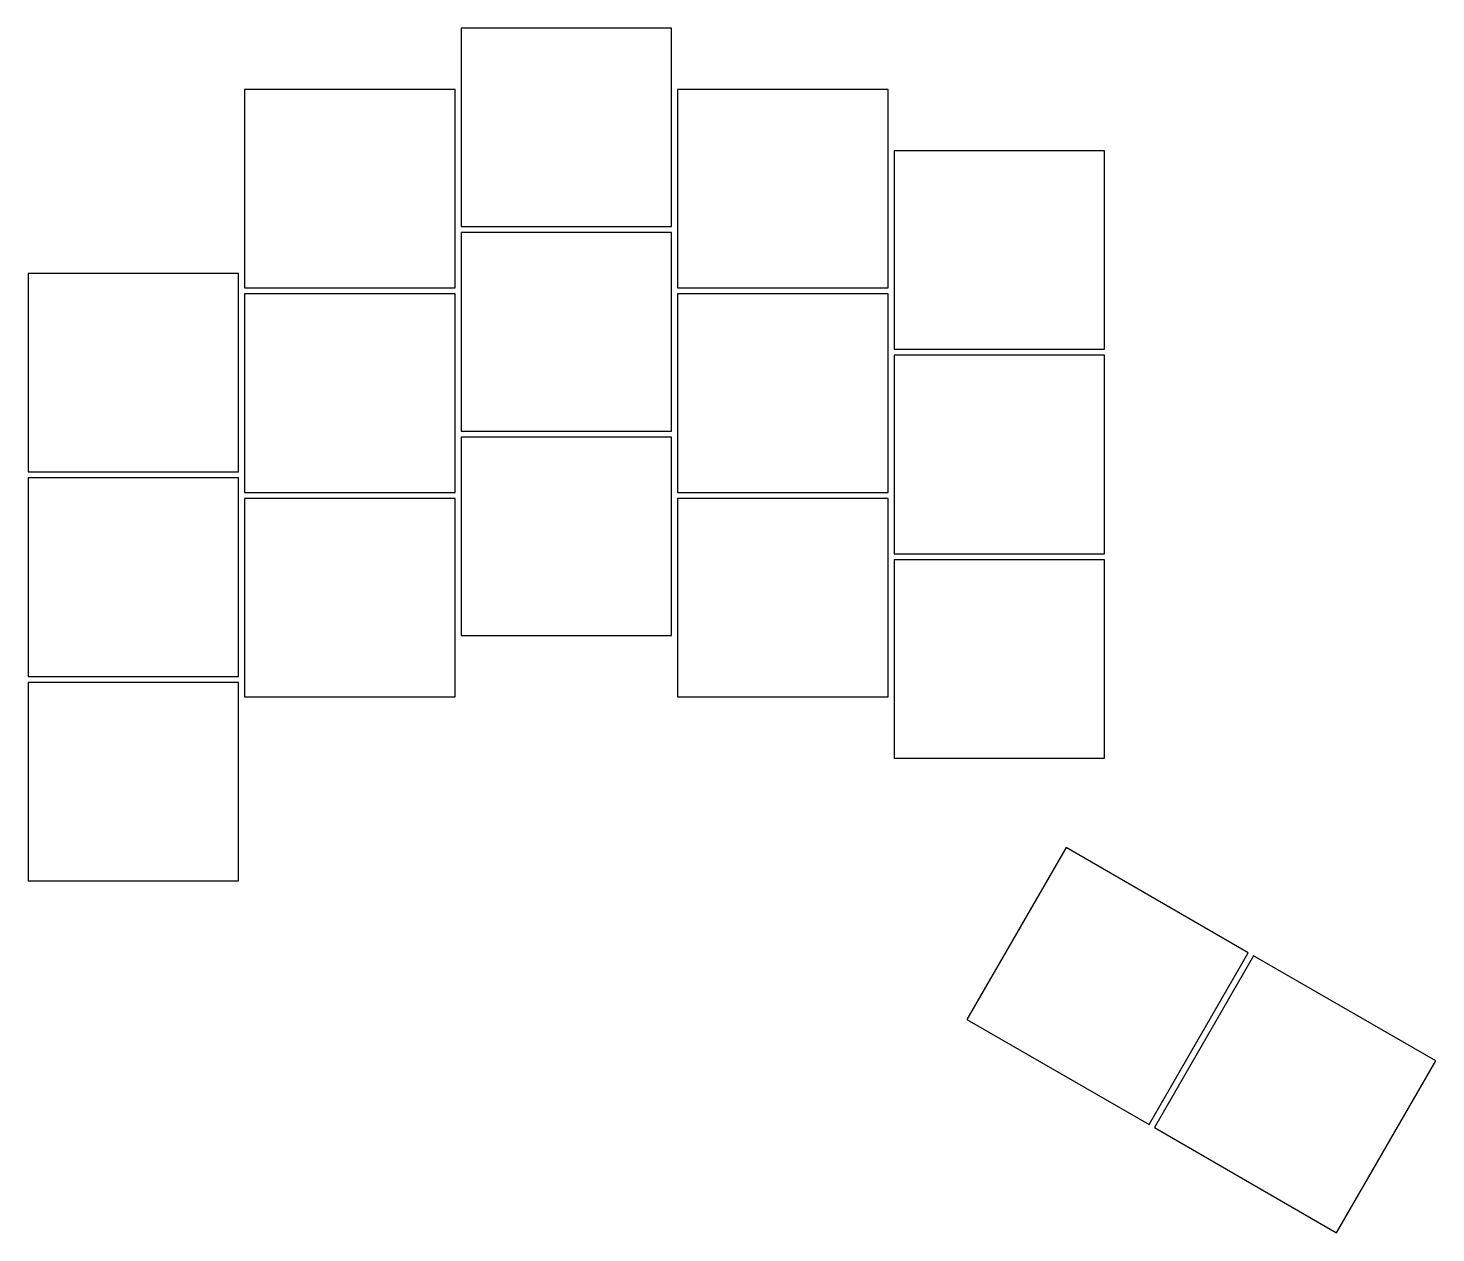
# Model space of a CAD drawing. Header units: millimetres. Extents: x 9 to 126, y -38 to 63.
import ezdxf

# ---------------------------------------------------------------- set-up
doc = ezdxf.new("R2010")
doc.units = ezdxf.units.MM

msp = doc.modelspace()

# ---------------------------------------------------------------- linework, layer by layer
for p, q in [((62.75, 62.65), (45.25, 62.65)), ((45.25, 62.65), (45.25, 46.15)), ((62.75, 46.15), (62.75, 62.65)), ((44.75, 57.55), (27.25, 57.55)), ((27.25, 57.55), (27.25, 41.05)), ((44.75, 41.05), (44.75, 57.55)), ((80.75, 57.55), (63.25, 57.55)), ((63.25, 57.55), (63.25, 41.05)), ((80.75, 41.05), (80.75, 57.55)), ((98.75, 52.45), (81.25, 52.45)), ((81.25, 52.45), (81.25, 35.95)), ((98.75, 35.95), (98.75, 52.45)), ((45.25, 46.15), (62.75, 46.15)), ((62.75, 45.65), (45.25, 45.65)), ((45.25, 45.65), (45.25, 29.15)), ((62.75, 29.15), (62.75, 45.65)), ((26.75, 42.25), (9.25, 42.25)), ((9.25, 42.25), (9.25, 25.75)), ((26.75, 25.75), (26.75, 42.25)), ((27.25, 41.05), (44.75, 41.05)), ((63.25, 41.05), (80.75, 41.05)), ((44.75, 40.55), (27.25, 40.55)), ((27.25, 40.55), (27.25, 24.05)), ((44.75, 24.05), (44.75, 40.55)), ((80.75, 40.55), (63.25, 40.55)), ((63.25, 40.55), (63.25, 24.05)), ((80.75, 24.05), (80.75, 40.55)), ((81.25, 35.95), (98.75, 35.95)), ((98.75, 35.45), (81.25, 35.45)), ((81.25, 35.45), (81.25, 18.95)), ((98.75, 18.95), (98.75, 35.45)), ((45.25, 29.15), (62.75, 29.15)), ((62.75, 28.65), (45.25, 28.65)), ((45.25, 28.65), (45.25, 12.15)), ((62.75, 12.15), (62.75, 28.65)), ((9.25, 25.75), (26.75, 25.75)), ((26.75, 25.25), (9.25, 25.25)), ((9.25, 25.25), (9.25, 8.75)), ((26.75, 8.75), (26.75, 25.25)), ((27.25, 24.05), (44.75, 24.05)), ((44.75, 23.55), (27.25, 23.55)), ((27.25, 23.55), (27.25, 7.05)), ((44.75, 7.05), (44.75, 23.55)), ((63.25, 24.05), (80.75, 24.05)), ((80.75, 23.55), (63.25, 23.55)), ((63.25, 23.55), (63.25, 7.05)), ((80.75, 7.05), (80.75, 23.55)), ((81.25, 18.95), (98.75, 18.95)), ((98.75, 18.45), (81.25, 18.45)), ((81.25, 18.45), (81.25, 1.95)), ((98.75, 1.95), (98.75, 18.45)), ((45.25, 12.15), (62.75, 12.15)), ((9.25, 8.75), (26.75, 8.75)), ((26.75, 8.25), (9.25, 8.25)), ((9.25, 8.25), (9.25, -8.25)), ((26.75, -8.25), (26.75, 8.25)), ((27.25, 7.05), (44.75, 7.05)), ((63.25, 7.05), (80.75, 7.05)), ((81.25, 1.95), (98.75, 1.95)), ((95.55, -5.48), (87.3, -19.77)), ((110.7, -14.23), (95.55, -5.48)), ((9.25, -8.25), (26.75, -8.25)), ((102.45, -28.52), (110.7, -14.23)), ((111.14, -14.48), (102.89, -28.77)), ((126.29, -23.23), (111.14, -14.48)), ((87.3, -19.77), (102.45, -28.52)), ((118.04, -37.52), (126.29, -23.23)), ((102.89, -28.77), (118.04, -37.52))]:
    msp.add_line(p, q)

doc.saveas('drawing.dxf')
